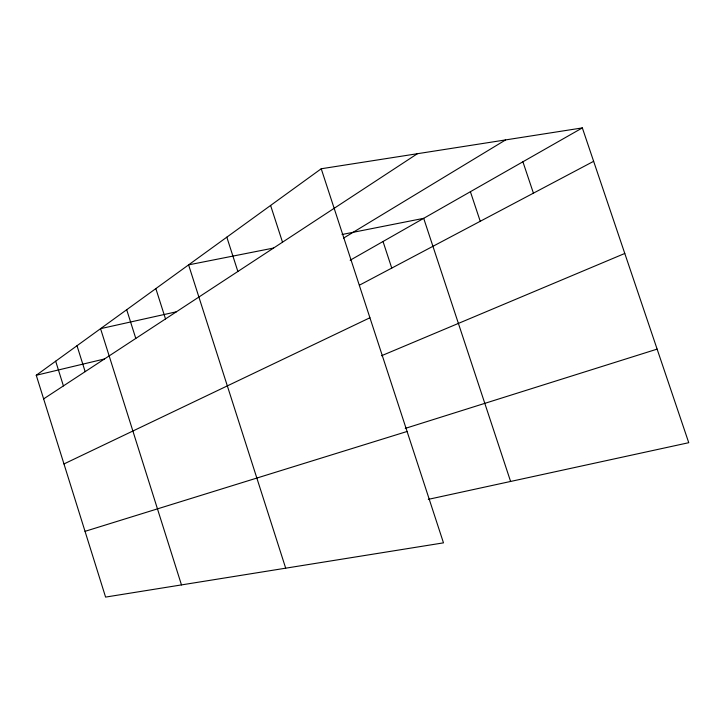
<?xml version="1.0" encoding="UTF-8"?>
<svg xmlns="http://www.w3.org/2000/svg" width="725" height="725" viewBox="0 0 725 725"><rect width="100%" height="100%" fill="white"/><g stroke="black" fill="none" stroke-linecap="round" stroke-linejoin="round"><path stroke-width="1.09" d="M321.229 168.762L443.483 542.853L105.587 597.092L36.25 375.26L321.229 168.762L582.347 127.908L688.75 442.694L428.303 499.362M43.636 398.886L417.392 153.718M343.478 238.153L505.615 139.916M350.157 260.239L582.347 127.908M359.455 285.17L593.639 161.312M63.972 463.946L369.922 317.758M381.495 355.748L624.787 253.46M405.239 428.403L657.122 349.124M85.033 531.334L407.087 431.475M36.25 375.26L104.373 359.002M176.311 311.822L100.557 328.661L181.477 584.912M273.542 248.059L188.591 264.87L285.695 568.183M342.037 234.501L423.69 218.334L510.599 481.454M522.906 161.784L533.419 193.158M470.398 191.708L480.24 221.288M383.027 241.507L391.754 268.087M270.597 205.447L282.532 242.241M226.825 237.166L237.882 271.513M155.848 288.595L165.517 318.964M126.694 309.729L135.802 338.448M77.004 345.725L85.16 371.653M55.671 361.186L63.419 385.908"/></g></svg>
